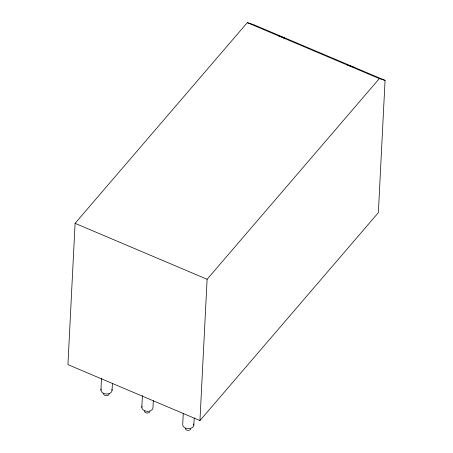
<?xml version="1.0" encoding="UTF-8"?>
<svg xmlns="http://www.w3.org/2000/svg" width="453" height="453" viewBox="0 0 453 453"><rect width="100%" height="100%" fill="white"/><g stroke="black" fill="none" stroke-linecap="round" stroke-linejoin="round"><path stroke-width="0.68" d="M75.09 223.335L67.933 364.614L199.949 420.565L378.363 212.661L385.067 80.379L253.051 24.428L247.31 22.65L75.09 223.335L207.106 279.286L199.949 420.565M100.923 390.022L101.517 378.198M112.072 390.316L112.429 383.363M141.812 407.355L142.412 395.531M153.318 400.695L152.967 407.649A5.578 3.834 2.9 0 1 146.664 411.284A5.578 3.834 2.9 0 1 142.004 406.364M183.267 413.561L182.706 424.682A5.578 3.834 2.9 0 0 189.009 428.657A5.578 3.834 2.9 0 0 193.669 423.985M193.856 424.982L194.212 418.028M283.827 38.879L284.711 37.848L278.974 36.07M207.106 279.286L379.325 78.601L385.067 80.379M347.666 65.181L353.402 66.965M247.31 22.65L379.325 78.601M111.885 389.32A5.578 3.834 2.9 0 1 106.5 394.008A5.578 3.834 2.9 0 1 101.11 389.031M109.105 393.844A2.792 1.92 2.9 0 1 106.313 395.69A2.792 1.92 2.9 0 1 103.527 393.697M190.792 429.002A2.792 1.92 2.9 0 1 187.735 430.322A2.792 1.92 2.9 0 1 185.311 428.357M149.903 411.669A2.792 1.92 2.9 0 1 146.846 412.994A2.792 1.92 2.9 0 1 144.416 411.024"/></g></svg>
